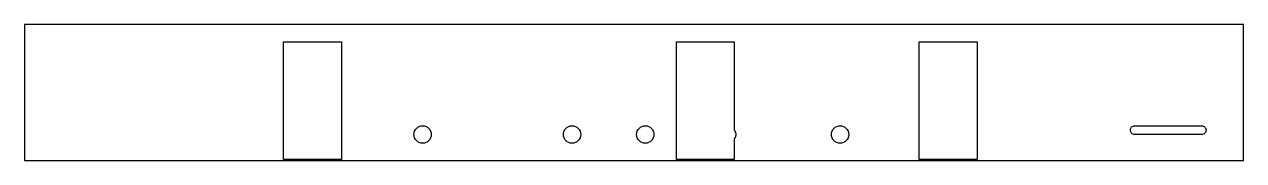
# Model space of a CAD drawing. Header units: millimetres. Extents: x -214 to -3, y 3 to 27.
import ezdxf

# ---------------------------------------------------------------- set-up
doc = ezdxf.new("R2010")
doc.units = ezdxf.units.MM
doc.layers.get('0').update_dxf_attribs({"linetype": 'CONTINUOUS'})

msp = doc.modelspace()

# ---------------------------------------------------------------- linework, layer by layer
for points in [[(-214, 3), (-3, 3), (-3, 26.5), (-214, 26.5)], [(-159.14, 3.2), (-169.14, 3.2), (-169.14, 23.5), (-159.14, 23.5)], [(-59.14, 3.2), (-59.14, 23.5), (-49.14, 23.5), (-49.14, 3.2)]]:
    msp.add_lwpolyline(points, close=True)
for points in [[(-91.14, 3.2), (-101.14, 3.2), (-101.14, 23.5), (-91.14, 23.5), (-91.14, 8.31, -0.292694), (-91.14, 6.69)], [(-21.85, 9), (-10.25, 9, -0.414214), (-9.5, 8.25, -0.414214), (-10.25, 7.5), (-21.85, 7.5, -0.414214), (-22.6, 8.25, -0.414214)]]:
    msp.add_lwpolyline(points, format="xyb", close=True)
for centre in [(-145.08, 7.5), (-119.22, 7.5), (-106.55, 7.5), (-72.83, 7.5)]:
    msp.add_circle(centre, 1.5)

doc.saveas('drawing.dxf')
